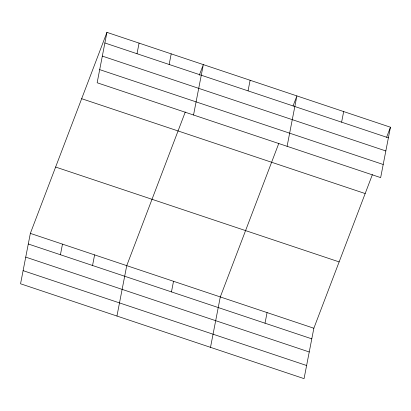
<?xml version="1.0" encoding="UTF-8"?>
<svg xmlns="http://www.w3.org/2000/svg" width="411" height="411" viewBox="0 0 411 411"><rect width="100%" height="100%" fill="white"/><g stroke="black" fill="none" stroke-linecap="round" stroke-linejoin="round"><path stroke-width="0.62" d="M106.942 32.361L97.145 82.76L380.653 177.614L390.45 127.215L106.942 32.361L30.347 233.386L20.55 283.785L304.058 378.639L313.855 328.24L372.397 174.598M60.417 254.748L62.477 244.134M92.547 265.496L94.607 254.887M137.007 53.723L139.072 43.109M116.945 316.033L126.742 265.634L185.279 111.998M169.142 64.47L171.202 53.862M193.535 115.008L203.332 64.609L199.273 75.275M171.459 291.897L173.519 281.288M248.049 90.872L250.114 80.263M210.504 347.336L220.296 296.937L278.838 143.295M287.094 146.311L296.891 95.912L293.053 105.981M265.013 323.2L267.078 312.591M341.608 122.175L343.673 111.566M386.612 137.284L390.45 127.215M104.877 42.97L388.39 137.824M102.324 56.102L385.837 150.955M99.693 69.629L383.206 164.482M81.666 98.702L365.173 193.555M55.624 167.046L339.132 261.899M30.347 233.386L313.855 328.24M28.282 243.995L311.795 338.849M25.734 257.127L309.242 351.98M23.103 270.654L306.611 365.507"/></g></svg>
